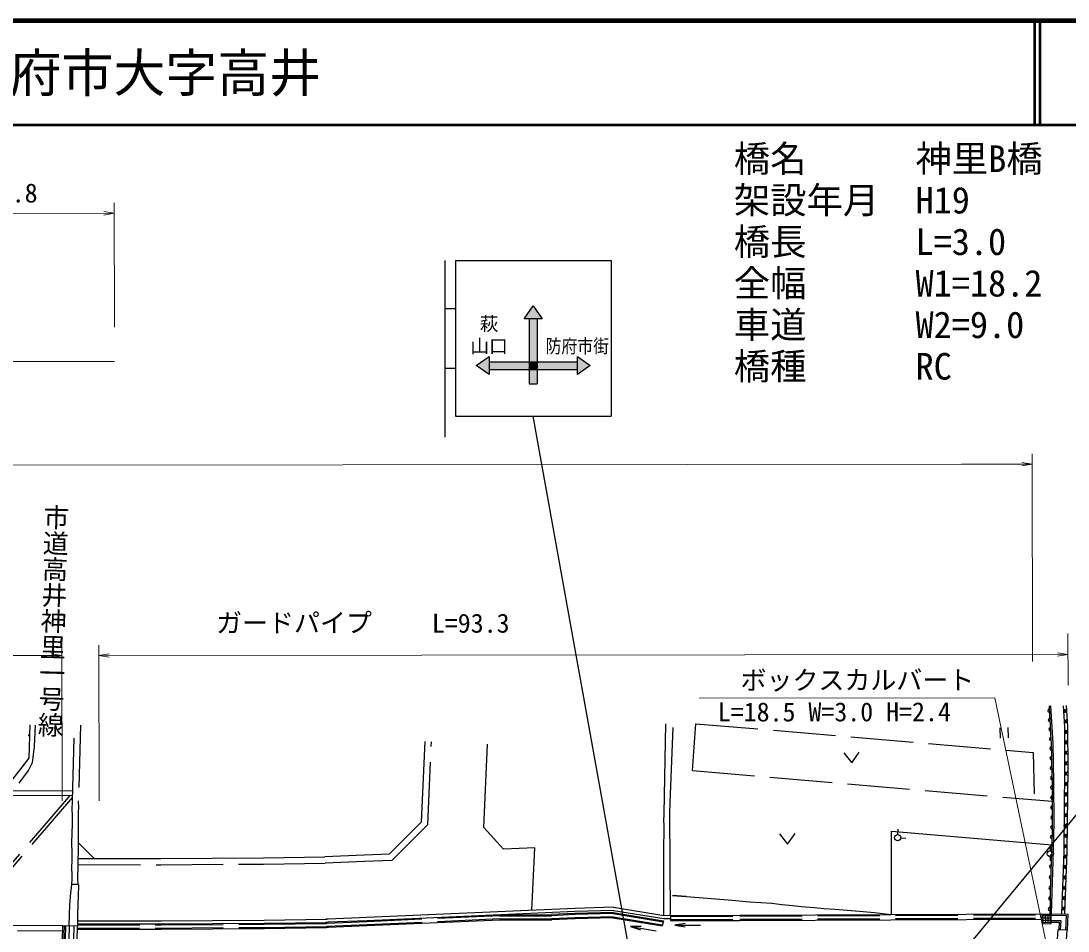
# Model space of a CAD drawing. Units: millimetres, scale not verified. Extents: x 40000 to 680000, y 20000 to 380000.
# Drawn here: x 411120 to 511967, y 292336 to 380000 of the extents above; entities that cross this region are included whole.
import ezdxf
from ezdxf.enums import TextEntityAlignment as Align

# ---------------------------------------------------------------- set-up
doc = ezdxf.new("R2010")
doc.units = ezdxf.units.MM
doc.header["$LTSCALE"] = 1000
doc.linetypes.add('DASHED', pattern=[7.5, 6, -1.5])
for name, color, linetype, lineweight in [('M-BGD', 7, 'Continuous', 25), ('M-BGD-EXST', 7, 'Continuous', 25), ('M-STR-HTXT', 7, 'Continuous', 13), ('M-STR-STRC', 7, 'Continuous', 25), ('M-TTL', 2, 'Continuous', 140), ('M-TTL-LINE', 7, 'Continuous', 50)]:
    doc.layers.add(name, color=color, linetype=linetype, lineweight=lineweight)
doc.layers.add('M-BMK-HTXT', color=7, linetype='Continuous')
doc.layers.add('M-TTL-TXT', color=7, linetype='Continuous')
doc.styles.add('@ＭＳ ゴシック', font='')
doc.styles.add('ＭＳ ゴシック', font='')
doc.styles.get('@ＭＳ ゴシック').set_extended_font_data('@MS Gothic')
doc.styles.get('ＭＳ ゴシック').set_extended_font_data('MS Gothic')

# ---------------------------------------------------------------- blocks, each defined once
blk = doc.blocks.new('open_arrow')
at = {"color": 0, "linetype": 'Continuous', "lineweight": -2}
blk.add_lwpolyline([(7.5, 1.25), (0, 0), (7.5, -1.25)], dxfattribs=at)

msp = doc.modelspace()

# ---------------------------------------------------------------- hatches: boundary and pattern name
at = {"layer": 'M-STR-STRC'}
for points in [[(460454, 352560), (461329, 351310), (460829, 351310), (460079, 351310), (459579, 351310)], [(460079, 351310), (460829, 351310), (460829, 347185), (460079, 347185)], [(456204, 347685), (456204, 347185), (456204, 346435), (456204, 345935), (454954, 346810)], [(456204, 347185), (460079, 347185), (460079, 346435), (456204, 346435)], [(460079, 347185), (460829, 347185), (460829, 346435), (460079, 346435)], [(460829, 347185), (464704, 347185), (464704, 346435), (460829, 346435)], [(464704, 347185), (464704, 347685), (465954, 346810), (464704, 345935), (464704, 346435)], [(460079, 346435), (460829, 346435), (460829, 345060), (460079, 345060)]]:
    msp.add_hatch(color=256, dxfattribs=at).paths.add_polyline_path(points)

# ---------------------------------------------------------------- linework, layer by layer
at = {"layer": 'M-BGD'}
for p, q in [((510140, 314028), (510190, 313118)), ((510190, 313118), (510240, 312208)), ((473195, 312288), (473029, 303655)), ((473649, 304713), (473923, 311952)), ((510240, 312208), (510290, 311298)), ((411974, 311282), (411889, 311230)), ((411974, 311282), (411889, 311230)), ((411891, 311130), (411889, 311230)), ((411891, 311130), (411889, 311230)), ((411979, 311082), (411891, 311130)), ((411979, 311082), (411891, 311130)), ((411974, 311282), (411990, 311273)), ((411974, 311282), (411990, 311273)), ((411979, 311082), (411985, 311086)), ((411979, 311082), (411985, 311086)), ((510290, 311298), (510340, 310388)), ((411943, 309739), (411930, 309731)), ((411943, 309739), (411930, 309731)), ((411933, 309631), (411930, 309731)), ((411933, 309631), (411930, 309731)), ((411940, 309627), (411933, 309631)), ((411940, 309627), (411933, 309631)), ((449709, 302865), (450053, 310591)), ((455691, 302309), (456048, 310324)), ((510340, 310388), (510361, 309448)), ((510361, 309448), (510382, 308509)), ((510382, 308509), (510403, 307570)), ((510403, 307570), (510425, 306631)), ((510425, 306631), (510430, 305673)), ((510430, 305673), (510436, 304715)), ((473628, 303652), (473649, 304713)), ((510436, 304715), (510442, 303756)), ((473029, 303655), (473016, 302858)), ((473690, 293839), (473628, 303652)), ((510442, 303756), (510448, 302798)), ((446579, 299736), (449709, 302865)), ((473016, 302858), (473021, 302682)), ((473021, 302682), (473033, 302223)), ((510448, 302798), (510422, 301864)), ((455691, 302309), (457600, 300222)), ((473021, 301544), (473008, 300825)), ((473033, 302223), (473021, 301544)), ((494967, 293932), (494958, 301969)), ((494958, 301969), (510389, 300643)), ((495579, 301641), (495618, 302139)), ((510422, 301864), (510397, 300929)), ((511523, 302519), (511806, 302516)), ((511523, 302519), (511806, 302516)), ((416655, 300833), (418156, 299332)), ((473008, 300825), (473011, 299764)), ((495855, 301320), (496354, 301288)), ((510397, 300929), (510371, 299994)), ((444184, 299631), (440398, 299472)), ((446579, 299736), (444184, 299631)), ((460597, 300354), (457600, 300222)), ((460329, 294336), (460597, 300354)), ((473011, 299764), (473003, 298729)), ((510224, 300378), (510228, 300076)), ((510224, 300378), (510228, 300076)), ((510371, 299994), (510346, 299060)), ((418156, 299332), (424582, 299327)), ((424582, 299327), (434488, 299394)), ((434488, 299394), (440398, 299472)), ((473003, 298729), (472990, 297905)), ((510235, 299481), (510240, 299088)), ((510346, 299060), (510317, 298036)), ((472990, 297905), (472995, 296696)), ((510317, 298036), (510287, 297012)), ((416620, 296822), (416016, 296837)), ((472995, 296696), (473009, 293837)), ((510287, 297012), (510258, 295988)), ((475179, 295664), (473878, 295774)), ((473878, 295774), (476011, 295604)), ((476011, 295604), (477221, 295510)), ((477221, 295510), (478016, 295437)), ((510258, 295988), (510228, 294964)), ((464456, 294518), (444440, 293636)), ((468204, 294624), (464456, 294518)), ((468204, 294624), (473038, 293837)), ((478016, 295437), (479222, 295337)), ((479222, 295337), (481324, 295145)), ((481324, 295145), (483428, 295014)), ((483428, 295014), (484416, 294883)), ((484416, 294883), (485462, 294812)), ((485462, 294812), (486263, 294711)), ((486263, 294711), (487536, 294620)), ((487536, 294620), (488460, 294518)), ((488460, 294518), (489510, 294451)), ((510228, 294964), (510199, 293940)), ((434540, 293394), (440540, 293473)), ((440717, 293480), (440486, 293472)), ((444445, 293636), (440699, 293479)), ((464467, 294218), (444453, 293336)), ((457225, 293899), (462218, 293919)), ((464458, 294018), (462218, 293919)), ((464480, 293518), (462240, 293419)), ((468184, 294324), (464467, 294218)), ((468171, 294123), (464490, 294019)), ((468137, 293622), (464504, 293519)), ((468137, 293622), (472878, 292850)), ((468171, 294123), (472999, 293336)), ((468184, 294324), (473040, 293532)), ((473038, 293837), (480345, 293869)), ((473040, 293537), (473692, 293540)), ((473690, 293841), (473693, 293341)), ((480345, 293869), (509445, 293995)), ((480347, 293369), (509452, 293495)), ((489510, 294451), (490306, 294378)), ((490306, 294378), (491484, 294284)), ((491484, 294284), (492248, 294209)), ((492248, 294209), (493331, 294112)), ((493331, 294112), (494967, 293932)), ((509445, 293995), (509458, 293043)), ((510336, 293945), (509446, 293932)), ((509547, 293603), (510239, 293615)), ((509774, 293838), (509786, 293146)), ((510005, 293841), (510016, 293150)), ((510335, 294009), (511957, 293975)), ((510348, 293055), (510335, 294009)), ((511957, 293975), (511871, 292412)), ((415026, 287043), (415153, 292882)), ((415153, 292861), (416553, 292851)), ((415763, 292857), (415688, 290156)), ((416425, 287008), (416553, 292851)), ((416544, 292533), (424609, 292527)), ((416558, 293033), (424609, 293027)), ((416566, 293333), (424610, 293327)), ((424591, 293327), (434556, 293395)), ((424593, 293027), (434558, 293095)), ((424596, 292527), (434561, 292595)), ((434544, 293095), (440544, 293173)), ((434551, 292595), (440550, 292673)), ((440727, 293180), (440496, 293172)), ((444458, 293337), (440711, 293179)), ((444479, 292837), (440732, 292680)), ((457247, 293400), (444475, 292837)), ((457247, 293400), (462240, 293419)), ((469830, 292774), (472294, 292346)), ((472999, 293336), (472878, 292850)), ((473693, 293340), (480347, 293369)), ((474080, 292896), (476580, 292902)), ((509458, 293043), (510348, 293055)), ((509551, 293373), (510243, 293384)), ((510346, 293209), (511112, 293193)), ((511112, 293193), (511072, 292456))]:
    msp.add_line(p, q, dxfattribs=at)
at = {"layer": 'M-BGD', "linetype": 'DASHED'}
for p, q in [((411920, 308989), (412018, 312187)), ((412436, 310112), (412509, 312184)), ((416086, 304912), (416275, 312160)), ((416850, 312157), (416678, 304886)), ((475784, 307814), (476115, 312309)), ((476115, 312309), (508596, 309541)), ((412231, 308562), (412436, 310112)), ((450298, 302606), (450653, 310565)), ((409425, 305805), (411920, 308989)), ((508596, 309541), (508694, 305557)), ((410945, 306577), (411833, 307808)), ((411833, 307808), (412231, 308562)), ((475784, 307814), (510435, 304837)), ((410076, 305854), (416104, 305884)), ((415864, 305425), (409666, 298221)), ((416092, 305230), (409894, 298025)), ((410094, 305404), (416106, 305434)), ((416068, 303955), (416086, 304912)), ((416697, 304163), (416678, 304886)), ((416078, 303606), (416068, 303955)), ((416073, 302621), (416078, 303606)), ((416670, 302860), (416674, 303845)), ((416674, 303845), (416697, 304163)), ((416018, 300872), (416073, 302621)), ((416655, 301113), (416670, 302860)), ((446838, 299147), (450298, 302606)), ((416054, 299857), (416018, 300872)), ((416656, 299906), (416655, 301113)), ((416038, 299285), (416054, 299857)), ((416640, 299333), (416656, 299906)), ((416033, 298300), (416038, 299285)), ((416635, 298733), (424584, 298727)), ((416638, 298253), (416640, 299333)), ((416640, 299333), (418156, 299332)), ((424584, 298727), (434494, 298794)), ((434494, 298794), (440414, 298872)), ((444210, 299031), (440414, 298872)), ((446838, 299147), (444210, 299031)), ((416045, 297888), (416033, 298300)), ((416053, 297363), (416045, 297888)), ((416589, 297712), (416638, 298253)), ((416592, 297388), (416589, 297712)), ((415906, 295699), (416016, 296837)), ((416016, 296837), (416053, 297363)), ((416616, 296822), (416592, 297388)), ((416672, 296817), (416616, 296822)), ((416663, 296761), (416633, 295703)), ((416672, 296817), (416663, 296761)), ((415859, 295138), (415906, 295699)), ((416633, 295703), (416612, 294931)), ((415763, 292857), (415842, 294881)), ((415842, 294881), (415859, 295138)), ((416612, 294931), (416582, 293875)), ((416582, 293875), (416553, 292851)), ((457227, 293799), (444460, 293237)), ((457244, 293500), (444473, 292937)), ((457227, 293799), (462219, 293819)), ((457244, 293500), (462240, 293519)), ((464463, 293918), (462223, 293819)), ((464476, 293618), (462236, 293519)), ((468164, 294023), (464492, 293919)), ((468144, 293722), (464501, 293619)), ((468144, 293722), (472894, 292948)), ((468164, 294023), (472983, 293238)), ((473691, 293740), (480346, 293769)), ((473692, 293440), (480347, 293469)), ((480346, 293769), (509446, 293895)), ((480347, 293469), (509450, 293595)), ((510337, 293859), (511799, 293829)), ((511799, 293829), (511721, 292420)), ((410293, 292893), (415153, 292861)), ((415325, 287035), (415453, 292876)), ((416125, 287015), (416253, 292858)), ((416544, 292633), (424602, 292627)), ((416558, 292933), (424601, 292927)), ((424601, 292927), (434552, 292995)), ((424602, 292627), (434555, 292695)), ((434552, 292995), (440574, 293073)), ((434555, 292695), (440582, 292773)), ((440745, 292680), (440514, 292672)), ((444460, 293237), (440574, 293073)), ((444473, 292937), (440582, 292773)), ((510344, 293359), (511271, 293339)), ((511271, 293339), (511222, 292447)), ((410781, 292390), (415142, 292361))]:
    msp.add_line(p, q, dxfattribs=at)
at = {"layer": 'M-BGD'}
for points in [[(510290, 314036), (510489, 310394), (510575, 306633), (510598, 302797), (510496, 299056), (510351, 294009)], [(511493, 314029), (511618, 312015), (511636, 308005), (511561, 300014), (511328, 293988)], [(511792, 314048), (511918, 312025), (511936, 308004), (511861, 300007), (511628, 293982)]]:
    msp.add_lwpolyline(points, dxfattribs=at)
for points in [[(509544, 293834), (510237, 293843), (510247, 293153), (509556, 293144)], [(511828, 291513), (511870, 292412), (510971, 292454), (510929, 291555)]]:
    msp.add_lwpolyline(points, close=True, dxfattribs=at)
for centre in [(495555, 301342), (510271, 299779)]:
    msp.add_circle(centre, 300, dxfattribs=at)
for centre, radius, start, end in [((510167, 313573), 152, 93.86155, 272.40994), ((511505, 313525), 169, 280.09504, 87.01364), ((511844, 313543), 170, 100.3376, 266.77102), ((510217, 312663), 152, 93.86155, 272.40994), ((511567, 312517), 169, 280.09257, 87.0161), ((511907, 312532), 170, 100.3383, 266.77033), ((510267, 311753), 152, 93.86155, 272.40994), ((511602, 311514), 168, 276.43318, 84.08846), ((511939, 311523), 169, 96.58534, 263.93598), ((510317, 310843), 152, 93.86155, 272.40994), ((511607, 310511), 168, 276.43318, 84.08846), ((511943, 310517), 169, 96.5869, 263.93496), ((510357, 309918), 157, 93.75606, 268.84156), ((511611, 309509), 168, 276.433, 84.08701), ((511948, 309512), 169, 96.58432, 263.93591), ((510378, 308979), 157, 93.75725, 268.84271), ((511616, 308506), 168, 276.43415, 84.08803), ((511953, 308507), 169, 96.5845, 263.93736), ((510400, 308040), 157, 93.75789, 268.84207), ((511614, 307506), 167, 275.42393, 83.50321), ((511949, 307504), 168, 95.46997, 263.45488), ((510421, 307101), 157, 93.75519, 268.84304), ((511605, 306507), 167, 275.42222, 83.50276), ((511940, 306504), 168, 95.47014, 263.45635), ((510438, 306152), 160, 93.92622, 266.75354), ((511595, 305508), 167, 275.42376, 83.50174), ((511930, 305505), 168, 95.47014, 263.45635), ((510443, 305194), 160, 93.92442, 266.75535), ((511586, 304509), 167, 275.42222, 83.50276), ((511921, 304505), 168, 95.46816, 263.45669), ((510449, 304236), 160, 93.92596, 266.75437), ((511577, 303510), 167, 275.42319, 83.50231), ((511912, 303506), 168, 95.4694, 263.45545), ((510455, 303277), 160, 93.92682, 266.75294), ((511567, 302511), 167, 275.4242, 83.50242), ((511902, 302506), 168, 95.4694, 263.45545), ((510415, 301396), 156, 90.62981, 266.26025), ((510441, 302331), 156, 90.62798, 266.26208), ((511558, 301513), 167, 275.42319, 83.50231), ((511893, 301506), 168, 95.46957, 263.45692), ((510390, 300462), 156, 90.62798, 266.26208), ((511549, 300514), 167, 275.4242, 83.50242), ((511883, 300507), 168, 95.46759, 263.45726), ((510365, 299527), 156, 90.62981, 266.26025), ((511524, 299515), 168, 273.84057, 81.73314), ((511860, 299506), 168, 93.88312, 261.69007), ((510353, 298547), 172, 95.74703, 260.95507), ((511486, 298515), 168, 273.84142, 81.73182), ((511821, 298506), 168, 93.88275, 261.69209), ((510324, 297523), 172, 95.74703, 260.95507), ((511447, 297516), 168, 273.8409, 81.73234), ((511782, 297505), 168, 93.88345, 261.68927), ((510294, 296499), 172, 95.7465, 260.9556), ((511408, 296516), 168, 273.84057, 81.73314), ((511744, 296505), 168, 93.88327, 261.69157), ((510265, 295475), 172, 95.74703, 260.95507), ((511370, 295516), 168, 273.84142, 81.73182), ((511705, 295504), 168, 93.88162, 261.6911), ((510236, 294451), 172, 95.74703, 260.95507), ((511331, 294516), 168, 273.8409, 81.73234), ((511666, 294504), 168, 93.88312, 261.69007)]:
    msp.add_arc(centre, radius, start, end, dxfattribs=at)
at = {"layer": 'M-BGD-EXST'}
for p, q in [((505410, 311926), (505437, 310927)), ((506159, 311947), (506187, 310947))]:
    msp.add_line(p, q, dxfattribs=at)
for points in [[(490358, 309518), (491135, 308539), (491857, 309559)], [(484180, 301697), (484958, 300718), (485680, 301738)]]:
    msp.add_lwpolyline(points, dxfattribs=at)
at = {"layer": 'M-STR-HTXT'}
for p, q in [((420117, 350496), (420104, 362471)), ((401105, 361451), (420105, 361471)), ((401620, 347182), (420120, 347202)), ((508520, 338306), (508542, 318306)), ((58191, 336822), (508521, 337306)), ((501718, 337299), (508521, 337306)), ((511958, 320982), (511963, 315982)), ((415067, 319878), (415083, 304878)), ((418627, 319881), (418643, 304881)), ((375274, 318844), (415068, 318887)), ((418628, 318881), (511960, 318982))]:
    msp.add_line(p, q, dxfattribs=at)
msp.add_lwpolyline([(510192, 289657), (504905, 314798), (476445, 314767)], dxfattribs=at)
at = {"layer": 'M-STR-STRC'}
for p, q in [((451957, 356921), (451957, 339921)), ((452957, 356921), (452957, 341921)), ((452957, 356921), (467957, 356921)), ((467957, 356921), (467957, 341921)), ((451957, 352296), (452957, 352296)), ((459582, 351305), (460457, 352555)), ((460457, 352555), (461332, 351305)), ((461332, 351305), (459582, 351305)), ((460082, 351305), (460082, 345055)), ((460832, 351305), (460832, 345055)), ((454957, 346805), (456207, 347680)), ((456207, 347680), (456207, 345930)), ((456207, 347180), (464707, 347180)), ((464707, 345930), (464707, 347680)), ((464707, 347680), (465957, 346805)), ((451957, 346546), (452957, 346546)), ((456207, 345930), (454957, 346805)), ((456207, 346430), (464707, 346430)), ((465957, 346805), (464707, 345930)), ((460082, 345055), (460832, 345055)), ((452957, 341921), (467957, 341921)), ((470163, 287960), (460457, 341921)), ((532865, 327888), (500249, 288436)), ((415270, 292860), (415189, 290171))]:
    msp.add_line(p, q, dxfattribs=at)
at = {"layer": 'M-TTL'}
msp.add_line((680000, 380000), (40000, 380000), dxfattribs=at)
at = {"layer": 'M-TTL-LINE'}
for p, q in [((508747, 380000), (508747, 370000)), ((509247, 380000), (509247, 370000)), ((40000, 370000), (680000, 370000))]:
    msp.add_line(p, q, dxfattribs=at)

# ---------------------------------------------------------------- block references
at = {"layer": 'M-BGD', "xscale": 133, "yscale": 133}
for p, rotation in [((469830, 292774), 350.1), ((474080, 292896), 0.1)]:
    msp.add_blockref('open_arrow', p, dxfattribs=dict(at, rotation=rotation))
at = {"layer": 'M-STR-HTXT', "xscale": 133, "yscale": 133}
for p, rotation in [((420105, 361471), 180.1), ((508521, 337306), 180.1), ((415068, 318887), 180.1), ((418628, 318881), 0.1), ((511960, 318982), 180.1)]:
    msp.add_blockref('open_arrow', p, dxfattribs=dict(at, rotation=rotation))

# ---------------------------------------------------------------- texts
at = {"layer": 'M-BMK-HTXT', "style": '@ＭＳ ゴシック'}
msp.add_text('市道高井神里一号線', height=1833, rotation=268.441, dxfattribs=at).set_placement((413931, 310955), align=Align.MIDDLE_RIGHT)
at = {"layer": 'M-STR-HTXT', "style": 'ＭＳ ゴシック'}
for s, p in [('橋名\u3000\u3000\u3000神里B橋', (479777, 368019)), ('架設年月\u3000H19', (479777, 364019)), ('橋長\u3000\u3000\u3000L=3.0', (479777, 360019)), ('全幅\u3000\u3000\u3000W1=18.2', (479777, 356019)), ('車道\u3000\u3000\u3000W2=9.0', (479777, 352019)), ('橋種\u3000\u3000\u3000RC', (479777, 348019))]:
    msp.add_text(s, height=2566, dxfattribs=at).set_placement(p, align=Align.TOP_LEFT)
for s, p in [('3.8', (410855, 361961)), ('ガードパイプ', (437420, 320561)), ('L=93.3', (454439, 320525)), ('ボックスカルバート', (491679, 315045)), ('L=18.5 W=3.0 H=2.4', (489459, 311985))]:
    msp.add_text(s, height=1833, rotation=0.062, dxfattribs=at).set_placement(p, align=Align.BOTTOM_CENTER)
at = {"layer": 'M-STR-STRC', "style": 'ＭＳ ゴシック'}
for s, p in [('萩', (456207, 350828)), ('山口', (456207, 348680))]:
    msp.add_text(s, height=1320, dxfattribs=at).set_placement(p, align=Align.MIDDLE_CENTER)
at = {"layer": 'M-STR-STRC', "style": 'ＭＳ ゴシック', "width": 0.85}
msp.add_text('防府市街', height=1320, dxfattribs=at).set_placement((464707, 348680), align=Align.MIDDLE_CENTER)
at = {"layer": 'M-TTL-TXT', "style": 'ＭＳ ゴシック'}
msp.add_text('防府市大字高井', height=3666, dxfattribs=at).set_placement((405024, 375000), align=Align.MIDDLE_LEFT)

doc.saveas('drawing.dxf')
